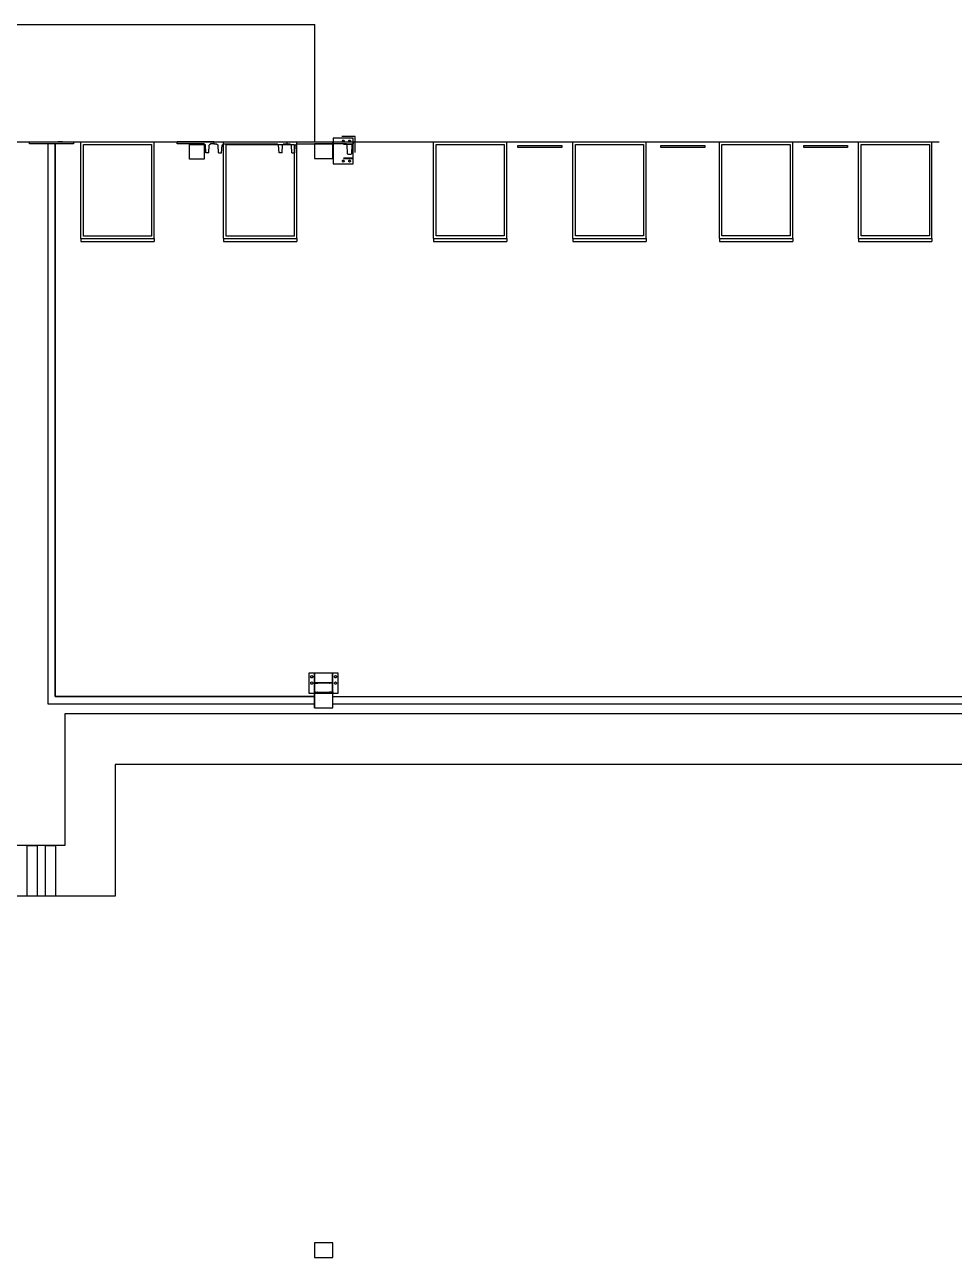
# Model space of a CAD drawing. Header units: metres. Extents: x 2 to 323, y -2 to 254.
# Drawn here: x 177.14 to 202.51, y 97.36 to 131.01 of the extents above; entities that cross this region are included whole.
import ezdxf

# ---------------------------------------------------------------- set-up
doc = ezdxf.new("R2010")
doc.units = ezdxf.units.M
doc.layers.add('REFERENCIA', color=7, linetype='Continuous')

msp = doc.modelspace()

# ---------------------------------------------------------------- linework, layer by layer
at = {"layer": 'REFERENCIA'}
for p, q in [((116.066, 131.011), (185.056, 131.011)), ((185.056, 127.811), (185.056, 131.011)), ((185.056, 127.811), (185.056, 131.011)), ((137.176, 127.811), (181.296, 127.811)), ((167.395, 127.814), (202.096, 127.811)), ((177.272, 127.811), (178.472, 127.811)), ((177.272, 127.755), (177.272, 127.811)), ((177.272, 127.811), (178.472, 127.811)), ((177.272, 127.755), (177.272, 127.811)), ((178.472, 127.755), (177.272, 127.755)), ((178.472, 127.755), (177.272, 127.755)), ((177.575, 127.811), (177.696, 127.811)), ((177.575, 127.811), (177.696, 127.811)), ((177.972, 127.755), (177.772, 127.755)), ((178.168, 127.811), (178.048, 127.811)), ((178.168, 127.811), (178.048, 127.811)), ((178.472, 127.811), (178.472, 127.755)), ((178.472, 127.811), (178.472, 127.755)), ((178.672, 125.171), (178.672, 127.811)), ((178.672, 125.171), (178.672, 127.811)), ((180.672, 125.171), (180.672, 127.811)), ((180.672, 125.171), (180.672, 127.811)), ((182.296, 127.811), (181.296, 127.811)), ((181.296, 127.761), (181.296, 127.811)), ((182.296, 127.811), (181.296, 127.811)), ((181.296, 127.761), (181.296, 127.811)), ((182.026, 127.761), (181.296, 127.761)), ((182.026, 127.761), (181.296, 127.761)), ((181.639, 127.74), (182.039, 127.74)), ((181.639, 127.34), (181.639, 127.74)), ((181.639, 127.74), (182.039, 127.74)), ((181.639, 127.34), (181.639, 127.74)), ((182.068, 127.721), (182.026, 127.761)), ((182.068, 127.721), (182.026, 127.761)), ((182.039, 127.74), (182.039, 127.34)), ((182.039, 127.74), (182.039, 127.34)), ((182.081, 127.511), (182.068, 127.721)), ((182.081, 127.511), (182.068, 127.721)), ((182.161, 127.511), (182.173, 127.721)), ((182.161, 127.511), (182.173, 127.721)), ((182.216, 127.761), (182.173, 127.721)), ((182.216, 127.761), (182.173, 127.721)), ((182.296, 127.761), (182.216, 127.761)), ((182.296, 127.761), (182.216, 127.761)), ((182.296, 127.811), (184.296, 127.811)), ((182.296, 127.811), (182.296, 127.761)), ((182.296, 127.811), (182.296, 127.761)), ((182.296, 127.811), (184.296, 127.811)), ((182.296, 127.811), (182.296, 127.761)), ((182.296, 127.811), (182.296, 127.761)), ((182.296, 127.761), (182.376, 127.761)), ((182.296, 127.761), (182.376, 127.761)), ((182.376, 127.761), (182.418, 127.721)), ((182.376, 127.761), (182.418, 127.721)), ((182.431, 127.511), (182.418, 127.721)), ((182.431, 127.511), (182.418, 127.721)), ((182.511, 127.511), (182.523, 127.721)), ((182.511, 127.511), (182.523, 127.721)), ((182.523, 127.721), (182.566, 127.761)), ((182.523, 127.721), (182.566, 127.761)), ((182.565, 125.171), (182.565, 127.811)), ((182.565, 125.171), (182.565, 127.811)), ((182.566, 127.761), (184.026, 127.761)), ((182.566, 127.761), (184.026, 127.761)), ((184.068, 127.721), (184.026, 127.761)), ((184.068, 127.721), (184.026, 127.761)), ((184.081, 127.511), (184.068, 127.721)), ((184.081, 127.511), (184.068, 127.721)), ((184.161, 127.511), (184.173, 127.721)), ((184.161, 127.511), (184.173, 127.721)), ((184.216, 127.761), (184.173, 127.721)), ((184.216, 127.761), (184.173, 127.721)), ((184.216, 127.761), (184.296, 127.761)), ((184.216, 127.761), (184.296, 127.761)), ((184.296, 127.811), (184.296, 127.761)), ((184.296, 127.811), (185.596, 127.811)), ((184.296, 127.811), (184.296, 127.761)), ((184.296, 127.811), (184.296, 127.761)), ((184.296, 127.811), (185.596, 127.811)), ((184.296, 127.811), (184.296, 127.761)), ((184.296, 127.761), (184.376, 127.761)), ((184.296, 127.761), (184.376, 127.761)), ((184.376, 127.761), (184.418, 127.721)), ((184.376, 127.761), (184.418, 127.721)), ((184.431, 127.511), (184.418, 127.721)), ((184.431, 127.511), (184.418, 127.721)), ((184.511, 127.511), (184.523, 127.721)), ((184.511, 127.511), (184.523, 127.721)), ((184.523, 127.721), (184.566, 127.761)), ((184.523, 127.721), (184.566, 127.761)), ((184.565, 125.171), (184.565, 127.811)), ((184.565, 125.171), (184.565, 127.811)), ((184.566, 127.761), (185.546, 127.761)), ((184.566, 127.761), (185.546, 127.761)), ((185.546, 127.761), (185.546, 127.811)), ((185.546, 127.811), (185.596, 127.811)), ((185.546, 127.761), (185.546, 127.811)), ((185.546, 127.811), (185.596, 127.811)), ((185.546, 127.761), (185.546, 127.811)), ((185.546, 127.811), (185.596, 127.811)), ((185.546, 127.761), (185.546, 127.811)), ((185.546, 127.811), (185.596, 127.811)), ((185.836, 127.761), (186.086, 127.761)), ((185.836, 127.761), (186.086, 127.761)), ((185.836, 127.761), (186.086, 127.761)), ((185.836, 127.761), (186.086, 127.761)), ((185.836, 127.749), (186.086, 127.749)), ((185.836, 127.749), (186.086, 127.749)), ((185.836, 127.749), (186.086, 127.749)), ((185.836, 127.749), (186.086, 127.749)), ((186.086, 127.749), (186.086, 127.761)), ((186.086, 127.749), (186.086, 127.761)), ((186.086, 127.749), (186.086, 127.761)), ((186.086, 127.749), (186.086, 127.761)), ((188.296, 125.172), (188.296, 127.812)), ((188.296, 125.172), (188.296, 127.812)), ((190.296, 125.172), (190.296, 127.812)), ((190.296, 125.172), (190.296, 127.812)), ((190.596, 127.711), (191.796, 127.711)), ((190.596, 127.655), (190.596, 127.711)), ((190.596, 127.711), (191.796, 127.711)), ((190.596, 127.655), (190.596, 127.711)), ((191.796, 127.655), (190.596, 127.655)), ((191.796, 127.655), (190.596, 127.655)), ((191.796, 127.711), (191.796, 127.655)), ((191.796, 127.711), (191.796, 127.655)), ((192.096, 125.172), (192.096, 127.812)), ((192.096, 125.172), (192.096, 127.812)), ((194.096, 125.172), (194.096, 127.812)), ((194.096, 125.172), (194.096, 127.812)), ((194.496, 127.711), (195.696, 127.711)), ((194.496, 127.655), (194.496, 127.711)), ((194.496, 127.711), (195.696, 127.711)), ((194.496, 127.655), (194.496, 127.711)), ((195.696, 127.655), (194.496, 127.655)), ((195.696, 127.655), (194.496, 127.655)), ((195.696, 127.711), (195.696, 127.655)), ((195.696, 127.711), (195.696, 127.655)), ((196.096, 125.172), (196.096, 127.812)), ((196.096, 125.172), (196.096, 127.812)), ((198.096, 125.172), (198.096, 127.812)), ((198.096, 125.172), (198.096, 127.812)), ((198.396, 127.711), (199.596, 127.711)), ((198.396, 127.655), (198.396, 127.711)), ((198.396, 127.711), (199.596, 127.711)), ((198.396, 127.655), (198.396, 127.711)), ((199.596, 127.655), (198.396, 127.655)), ((199.596, 127.655), (198.396, 127.655)), ((199.596, 127.711), (199.596, 127.655)), ((199.596, 127.711), (199.596, 127.655)), ((199.896, 125.172), (199.896, 127.812)), ((199.896, 125.172), (199.896, 127.812)), ((201.896, 125.172), (201.896, 127.812)), ((201.896, 125.172), (201.896, 127.812)), ((182.039, 127.34), (181.639, 127.34)), ((182.039, 127.34), (181.639, 127.34)), ((182.161, 127.511), (182.081, 127.511)), ((182.161, 127.511), (182.081, 127.511)), ((182.431, 127.511), (182.511, 127.511)), ((182.431, 127.511), (182.511, 127.511)), ((184.161, 127.511), (184.081, 127.511)), ((184.161, 127.511), (184.081, 127.511)), ((184.431, 127.511), (184.511, 127.511)), ((184.431, 127.511), (184.511, 127.511)), ((185.836, 127.373), (186.086, 127.373)), ((185.836, 127.373), (186.086, 127.373)), ((185.836, 127.373), (186.086, 127.373)), ((185.836, 127.373), (186.086, 127.373)), ((185.836, 127.361), (186.086, 127.361)), ((185.836, 127.361), (186.086, 127.361)), ((185.836, 127.361), (186.086, 127.361)), ((185.836, 127.361), (186.086, 127.361)), ((186.086, 127.361), (186.086, 127.373)), ((186.086, 127.361), (186.086, 127.373)), ((186.086, 127.361), (186.086, 127.373)), ((186.086, 127.361), (186.086, 127.373)), ((178.672, 125.171), (180.672, 125.171)), ((178.672, 125.171), (178.672, 125.091)), ((178.672, 125.171), (180.672, 125.171)), ((178.672, 125.171), (178.672, 125.091)), ((178.672, 125.091), (180.672, 125.091)), ((178.672, 125.091), (180.672, 125.091)), ((180.672, 125.171), (180.672, 125.091)), ((180.672, 125.171), (180.672, 125.091)), ((182.565, 125.171), (184.565, 125.171)), ((182.565, 125.171), (182.565, 125.091)), ((182.565, 125.171), (184.565, 125.171)), ((182.565, 125.171), (182.565, 125.091)), ((182.565, 125.091), (184.565, 125.091)), ((182.565, 125.091), (184.565, 125.091)), ((184.565, 125.171), (184.565, 125.091)), ((184.565, 125.171), (184.565, 125.091)), ((188.296, 125.172), (190.296, 125.172)), ((188.296, 125.172), (188.296, 125.092)), ((188.296, 125.172), (190.296, 125.172)), ((188.296, 125.172), (188.296, 125.092)), ((188.296, 125.092), (190.296, 125.092)), ((188.296, 125.092), (190.296, 125.092)), ((190.296, 125.172), (190.296, 125.092)), ((190.296, 125.172), (190.296, 125.092)), ((192.096, 125.172), (194.096, 125.172)), ((192.096, 125.172), (192.096, 125.092)), ((192.096, 125.172), (194.096, 125.172)), ((192.096, 125.172), (192.096, 125.092)), ((192.096, 125.092), (194.096, 125.092)), ((192.096, 125.092), (194.096, 125.092)), ((194.096, 125.172), (194.096, 125.092)), ((194.096, 125.172), (194.096, 125.092)), ((196.096, 125.172), (198.096, 125.172)), ((196.096, 125.172), (196.096, 125.092)), ((196.096, 125.172), (198.096, 125.172)), ((196.096, 125.172), (196.096, 125.092)), ((196.096, 125.092), (198.096, 125.092)), ((196.096, 125.092), (198.096, 125.092)), ((198.096, 125.172), (198.096, 125.092)), ((198.096, 125.172), (198.096, 125.092)), ((199.896, 125.172), (201.896, 125.172)), ((199.896, 125.172), (199.896, 125.092)), ((199.896, 125.172), (201.896, 125.172)), ((199.896, 125.172), (199.896, 125.092)), ((199.896, 125.092), (201.896, 125.092)), ((199.896, 125.092), (201.896, 125.092)), ((201.896, 125.172), (201.896, 125.092)), ((201.896, 125.172), (201.896, 125.092)), ((185.058, 113.292), (185.046, 113.292)), ((185.046, 113.042), (185.046, 113.292)), ((185.058, 113.292), (185.046, 113.292)), ((185.046, 113.042), (185.046, 113.292)), ((185.058, 113.292), (185.046, 113.292)), ((185.046, 113.042), (185.046, 113.292)), ((185.058, 113.292), (185.046, 113.292)), ((185.046, 113.042), (185.046, 113.292)), ((185.058, 113.042), (185.058, 113.292)), ((185.058, 113.042), (185.058, 113.292)), ((185.058, 113.042), (185.058, 113.292)), ((185.058, 113.042), (185.058, 113.292)), ((185.546, 113.292), (185.534, 113.292)), ((185.534, 113.042), (185.534, 113.292)), ((185.546, 113.292), (185.534, 113.292)), ((185.534, 113.042), (185.534, 113.292)), ((185.546, 113.292), (185.534, 113.292)), ((185.534, 113.042), (185.534, 113.292)), ((185.546, 113.292), (185.534, 113.292)), ((185.534, 113.042), (185.534, 113.292)), ((185.546, 113.042), (185.546, 113.292)), ((185.546, 113.042), (185.546, 113.292)), ((185.546, 113.042), (185.546, 113.292)), ((185.546, 113.042), (185.546, 113.292)), ((185.046, 113.042), (185.136, 113.042)), ((185.046, 112.782), (185.046, 113.042)), ((185.046, 113.042), (185.136, 113.042)), ((185.046, 112.782), (185.046, 113.042)), ((185.046, 113.042), (185.136, 113.042)), ((185.046, 112.782), (185.046, 113.042)), ((185.046, 113.042), (185.136, 113.042)), ((185.046, 112.782), (185.046, 113.042)), ((185.046, 112.782), (185.136, 112.782)), ((185.046, 112.782), (185.136, 112.782)), ((185.046, 112.782), (185.136, 112.782)), ((185.046, 112.782), (185.136, 112.782)), ((185.046, 112.762), (185.046, 112.362)), ((185.546, 112.762), (185.046, 112.762)), ((185.046, 112.762), (185.046, 112.362)), ((185.546, 112.762), (185.046, 112.762)), ((185.046, 112.761), (185.046, 112.361)), ((185.546, 112.761), (185.046, 112.761)), ((185.046, 112.361), (185.046, 112.761)), ((185.546, 112.761), (185.046, 112.761)), ((185.056, 112.807), (185.056, 113.017)), ((185.056, 112.807), (185.056, 113.017)), ((185.056, 112.807), (185.056, 113.017)), ((185.056, 112.807), (185.056, 113.017)), ((185.068, 113.03), (185.13, 113.034)), ((185.068, 113.03), (185.13, 113.034)), ((185.068, 113.03), (185.13, 113.034)), ((185.068, 113.03), (185.13, 113.034)), ((185.068, 112.794), (185.13, 112.789)), ((185.068, 112.794), (185.13, 112.789)), ((185.068, 112.794), (185.13, 112.789)), ((185.068, 112.794), (185.13, 112.789)), ((185.068, 112.783), (185.159, 112.783)), ((185.068, 112.783), (185.159, 112.783)), ((185.136, 113.041), (185.136, 113.042)), ((185.136, 113.041), (185.136, 113.042)), ((185.136, 113.041), (185.136, 113.042)), ((185.136, 113.041), (185.136, 113.042)), ((185.136, 112.783), (185.136, 112.782)), ((185.136, 112.783), (185.136, 112.782)), ((185.136, 112.783), (185.136, 112.782)), ((185.136, 112.783), (185.136, 112.782)), ((185.159, 112.784), (185.159, 112.783)), ((185.159, 112.784), (185.159, 112.783)), ((185.455, 113.041), (185.455, 113.042)), ((185.546, 113.042), (185.455, 113.042)), ((185.455, 113.041), (185.455, 113.042)), ((185.546, 113.042), (185.455, 113.042)), ((185.455, 113.041), (185.455, 113.042)), ((185.546, 113.042), (185.455, 113.042)), ((185.455, 113.041), (185.455, 113.042)), ((185.546, 113.042), (185.455, 113.042)), ((185.455, 112.783), (185.455, 112.782)), ((185.455, 112.783), (185.455, 112.782)), ((185.455, 112.783), (185.455, 112.782)), ((185.455, 112.783), (185.455, 112.782)), ((185.546, 112.782), (185.455, 112.782)), ((185.546, 112.782), (185.455, 112.782)), ((185.546, 112.782), (185.455, 112.782)), ((185.546, 112.782), (185.455, 112.782)), ((185.524, 113.03), (185.461, 113.034)), ((185.524, 113.03), (185.461, 113.034)), ((185.524, 113.03), (185.461, 113.034)), ((185.524, 113.03), (185.461, 113.034)), ((185.524, 112.794), (185.461, 112.789)), ((185.524, 112.794), (185.461, 112.789)), ((185.524, 112.794), (185.461, 112.789)), ((185.524, 112.794), (185.461, 112.789)), ((185.478, 112.784), (185.478, 112.783)), ((185.478, 112.784), (185.478, 112.783)), ((185.568, 112.783), (185.478, 112.783)), ((185.568, 112.783), (185.478, 112.783)), ((185.536, 112.807), (185.536, 113.017)), ((185.536, 112.807), (185.536, 113.017)), ((185.536, 112.807), (185.536, 113.017)), ((185.536, 112.807), (185.536, 113.017)), ((185.546, 112.782), (185.546, 113.042)), ((185.546, 112.782), (185.546, 113.042)), ((185.546, 112.782), (185.546, 113.042)), ((185.546, 112.782), (185.546, 113.042)), ((185.546, 112.362), (185.546, 112.762)), ((185.546, 112.362), (185.546, 112.762)), ((185.187, 112.565), (185.187, 112.565)), ((185.546, 112.67), (203.071, 112.67)), ((185.546, 112.47), (203.071, 112.47)), ((218.39, 112.198), (178.233, 112.198)), ((178.233, 112.198), (178.233, 108.606)), ((185.194, 112.362), (185.398, 112.362)), ((179.609, 110.813), (179.609, 107.221)), ((217.373, 110.813), (179.609, 110.813)), ((178.233, 108.606), (163.457, 108.606)), ((179.609, 107.221), (156.024, 107.221))]:
    msp.add_line(p, q, dxfattribs=at)
for points in [[(186.106, 127.211), (186.106, 127.911), (185.556, 127.911), (185.556, 127.211), (186.106, 127.211)], [(186.106, 127.211), (186.106, 127.911), (185.556, 127.911), (185.556, 127.211), (186.106, 127.211)], [(186.106, 127.211), (186.106, 127.911), (185.556, 127.911), (185.556, 127.211), (186.106, 127.211)], [(186.106, 127.211), (186.106, 127.911), (185.556, 127.911), (185.556, 127.211), (186.106, 127.211)], [(178.742, 127.741), (180.602, 127.741), (180.602, 125.241), (178.742, 125.241), (178.742, 127.741)], [(178.742, 127.741), (180.602, 127.741), (180.602, 125.241), (178.742, 125.241), (178.742, 127.741)], [(182.635, 127.741), (184.495, 127.741), (184.495, 125.241), (182.635, 125.241), (182.635, 127.741)], [(182.635, 127.741), (184.495, 127.741), (184.495, 125.241), (182.635, 125.241), (182.635, 127.741)], [(185.046, 127.361), (185.546, 127.361), (185.546, 127.761), (185.046, 127.761), (185.046, 127.361)], [(185.046, 127.761), (185.046, 127.361), (185.546, 127.361), (185.546, 127.761), (185.046, 127.761)], [(185.046, 127.361), (185.546, 127.361), (185.546, 127.761), (185.046, 127.761), (185.046, 127.361)], [(185.046, 127.761), (185.046, 127.361), (185.546, 127.361), (185.546, 127.761), (185.046, 127.761)], [(185.046, 127.361), (185.546, 127.361), (185.546, 127.761), (185.046, 127.761), (185.046, 127.361)], [(185.046, 127.761), (185.046, 127.361), (185.546, 127.361), (185.546, 127.761), (185.046, 127.761)], [(185.046, 127.361), (185.546, 127.361), (185.546, 127.761), (185.046, 127.761), (185.046, 127.361)], [(185.046, 127.761), (185.046, 127.361), (185.546, 127.361), (185.546, 127.761), (185.046, 127.761)], [(185.946, 127.488), (185.936, 127.737), (185.916, 127.762), (185.551, 127.762), (185.551, 127.813), (186.101, 127.813), (186.101, 127.813), (186.101, 127.762), (186.086, 127.762), (186.066, 127.737), (186.056, 127.488), (186.036, 127.468), (185.966, 127.468), (185.946, 127.488)], [(185.946, 127.488), (185.936, 127.737), (185.916, 127.762), (185.551, 127.762), (185.551, 127.813), (186.101, 127.813), (186.101, 127.813), (186.101, 127.762), (186.086, 127.762), (186.066, 127.737), (186.056, 127.488), (186.036, 127.468), (185.966, 127.468), (185.946, 127.488)], [(185.856, 127.836), (185.854, 127.826), (185.848, 127.818), (185.84, 127.813), (185.831, 127.811), (185.821, 127.813), (185.813, 127.818), (185.808, 127.826), (185.806, 127.836), (185.808, 127.845), (185.813, 127.853), (185.821, 127.859), (185.831, 127.861), (185.84, 127.859), (185.848, 127.853), (185.854, 127.845), (185.856, 127.836)], [(185.856, 127.836), (185.854, 127.826), (185.848, 127.818), (185.84, 127.813), (185.831, 127.811), (185.821, 127.813), (185.813, 127.818), (185.808, 127.826), (185.806, 127.836), (185.808, 127.845), (185.813, 127.853), (185.821, 127.859), (185.831, 127.861), (185.84, 127.859), (185.848, 127.853), (185.854, 127.845), (185.856, 127.836)], [(185.856, 127.836), (185.854, 127.826), (185.848, 127.818), (185.84, 127.813), (185.831, 127.811), (185.821, 127.813), (185.813, 127.818), (185.808, 127.826), (185.806, 127.836), (185.808, 127.845), (185.813, 127.853), (185.821, 127.859), (185.831, 127.861), (185.84, 127.859), (185.848, 127.853), (185.854, 127.845), (185.856, 127.836)], [(185.856, 127.836), (185.854, 127.826), (185.848, 127.818), (185.84, 127.813), (185.831, 127.811), (185.821, 127.813), (185.813, 127.818), (185.808, 127.826), (185.806, 127.836), (185.808, 127.845), (185.813, 127.853), (185.821, 127.859), (185.831, 127.861), (185.84, 127.859), (185.848, 127.853), (185.854, 127.845), (185.856, 127.836)], [(186.031, 127.836), (186.029, 127.826), (186.023, 127.818), (186.015, 127.813), (186.006, 127.811), (185.996, 127.813), (185.988, 127.818), (185.983, 127.826), (185.981, 127.836), (185.983, 127.845), (185.988, 127.853), (185.996, 127.859), (186.006, 127.861), (186.015, 127.859), (186.023, 127.853), (186.029, 127.845), (186.031, 127.836)], [(186.031, 127.836), (186.029, 127.826), (186.023, 127.818), (186.015, 127.813), (186.006, 127.811), (185.996, 127.813), (185.988, 127.818), (185.983, 127.826), (185.981, 127.836), (185.983, 127.845), (185.988, 127.853), (185.996, 127.859), (186.006, 127.861), (186.015, 127.859), (186.023, 127.853), (186.029, 127.845), (186.031, 127.836)], [(186.031, 127.836), (186.029, 127.826), (186.023, 127.818), (186.015, 127.813), (186.006, 127.811), (185.996, 127.813), (185.988, 127.818), (185.983, 127.826), (185.981, 127.836), (185.983, 127.845), (185.988, 127.853), (185.996, 127.859), (186.006, 127.861), (186.015, 127.859), (186.023, 127.853), (186.029, 127.845), (186.031, 127.836)], [(186.031, 127.836), (186.029, 127.826), (186.023, 127.818), (186.015, 127.813), (186.006, 127.811), (185.996, 127.813), (185.988, 127.818), (185.983, 127.826), (185.981, 127.836), (185.983, 127.845), (185.988, 127.853), (185.996, 127.859), (186.006, 127.861), (186.015, 127.859), (186.023, 127.853), (186.029, 127.845), (186.031, 127.836)], [(188.366, 127.742), (190.226, 127.742), (190.226, 125.242), (188.366, 125.242), (188.366, 127.742)], [(188.366, 127.742), (190.226, 127.742), (190.226, 125.242), (188.366, 125.242), (188.366, 127.742)], [(192.166, 127.742), (194.026, 127.742), (194.026, 125.242), (192.166, 125.242), (192.166, 127.742)], [(192.166, 127.742), (194.026, 127.742), (194.026, 125.242), (192.166, 125.242), (192.166, 127.742)], [(196.166, 127.742), (198.026, 127.742), (198.026, 125.242), (196.166, 125.242), (196.166, 127.742)], [(196.166, 127.742), (198.026, 127.742), (198.026, 125.242), (196.166, 125.242), (196.166, 127.742)], [(199.966, 127.742), (201.826, 127.742), (201.826, 125.242), (199.966, 125.242), (199.966, 127.742)], [(199.966, 127.742), (201.826, 127.742), (201.826, 125.242), (199.966, 125.242), (199.966, 127.742)], [(185.856, 127.286), (185.854, 127.276), (185.848, 127.268), (185.84, 127.263), (185.831, 127.261), (185.821, 127.263), (185.813, 127.268), (185.808, 127.276), (185.806, 127.286), (185.808, 127.295), (185.813, 127.303), (185.821, 127.309), (185.831, 127.311), (185.84, 127.309), (185.848, 127.303), (185.854, 127.295), (185.856, 127.286)], [(185.856, 127.286), (185.854, 127.276), (185.848, 127.268), (185.84, 127.263), (185.831, 127.261), (185.821, 127.263), (185.813, 127.268), (185.808, 127.276), (185.806, 127.286), (185.808, 127.295), (185.813, 127.303), (185.821, 127.309), (185.831, 127.311), (185.84, 127.309), (185.848, 127.303), (185.854, 127.295), (185.856, 127.286)], [(185.856, 127.286), (185.854, 127.276), (185.848, 127.268), (185.84, 127.263), (185.831, 127.261), (185.821, 127.263), (185.813, 127.268), (185.808, 127.276), (185.806, 127.286), (185.808, 127.295), (185.813, 127.303), (185.821, 127.309), (185.831, 127.311), (185.84, 127.309), (185.848, 127.303), (185.854, 127.295), (185.856, 127.286)], [(185.856, 127.286), (185.854, 127.276), (185.848, 127.268), (185.84, 127.263), (185.831, 127.261), (185.821, 127.263), (185.813, 127.268), (185.808, 127.276), (185.806, 127.286), (185.808, 127.295), (185.813, 127.303), (185.821, 127.309), (185.831, 127.311), (185.84, 127.309), (185.848, 127.303), (185.854, 127.295), (185.856, 127.286)], [(186.031, 127.286), (186.029, 127.276), (186.023, 127.268), (186.015, 127.263), (186.006, 127.261), (185.996, 127.263), (185.988, 127.268), (185.983, 127.276), (185.981, 127.286), (185.983, 127.295), (185.988, 127.303), (185.996, 127.309), (186.006, 127.311), (186.015, 127.309), (186.023, 127.303), (186.029, 127.295), (186.031, 127.286)], [(186.031, 127.286), (186.029, 127.276), (186.023, 127.268), (186.015, 127.263), (186.006, 127.261), (185.996, 127.263), (185.988, 127.268), (185.983, 127.276), (185.981, 127.286), (185.983, 127.295), (185.988, 127.303), (185.996, 127.309), (186.006, 127.311), (186.015, 127.309), (186.023, 127.303), (186.029, 127.295), (186.031, 127.286)], [(186.031, 127.286), (186.029, 127.276), (186.023, 127.268), (186.015, 127.263), (186.006, 127.261), (185.996, 127.263), (185.988, 127.268), (185.983, 127.276), (185.981, 127.286), (185.983, 127.295), (185.988, 127.303), (185.996, 127.309), (186.006, 127.311), (186.015, 127.309), (186.023, 127.303), (186.029, 127.295), (186.031, 127.286)], [(186.031, 127.286), (186.029, 127.276), (186.023, 127.268), (186.015, 127.263), (186.006, 127.261), (185.996, 127.263), (185.988, 127.268), (185.983, 127.276), (185.981, 127.286), (185.983, 127.295), (185.988, 127.303), (185.996, 127.309), (186.006, 127.311), (186.015, 127.309), (186.023, 127.303), (186.029, 127.295), (186.031, 127.286)], [(185.696, 113.312), (184.896, 113.312), (184.896, 112.762), (185.696, 112.762), (185.696, 113.312)], [(185.696, 113.312), (184.896, 113.312), (184.896, 112.762), (185.696, 112.762), (185.696, 113.312)], [(185.696, 113.312), (184.896, 113.312), (184.896, 112.762), (185.696, 112.762), (185.696, 113.312)], [(185.696, 113.312), (184.896, 113.312), (184.896, 112.762), (185.696, 112.762), (185.696, 113.312)], [(185.001, 113.212), (184.998, 113.2), (184.992, 113.191), (184.982, 113.184), (184.971, 113.182), (184.959, 113.184), (184.949, 113.191), (184.943, 113.2), (184.941, 113.212), (184.943, 113.223), (184.949, 113.233), (184.959, 113.239), (184.971, 113.242), (184.982, 113.239), (184.992, 113.233), (184.998, 113.223), (185.001, 113.212)], [(185.001, 113.212), (184.998, 113.2), (184.992, 113.191), (184.982, 113.184), (184.971, 113.182), (184.959, 113.184), (184.949, 113.191), (184.943, 113.2), (184.941, 113.212), (184.943, 113.223), (184.949, 113.233), (184.959, 113.239), (184.971, 113.242), (184.982, 113.239), (184.992, 113.233), (184.998, 113.223), (185.001, 113.212)], [(185.001, 113.212), (184.998, 113.2), (184.992, 113.191), (184.982, 113.184), (184.971, 113.182), (184.959, 113.184), (184.949, 113.191), (184.943, 113.2), (184.941, 113.212), (184.943, 113.223), (184.949, 113.233), (184.959, 113.239), (184.971, 113.242), (184.982, 113.239), (184.992, 113.233), (184.998, 113.223), (185.001, 113.212)], [(185.001, 113.212), (184.998, 113.2), (184.992, 113.191), (184.982, 113.184), (184.971, 113.182), (184.959, 113.184), (184.949, 113.191), (184.943, 113.2), (184.941, 113.212), (184.943, 113.223), (184.949, 113.233), (184.959, 113.239), (184.971, 113.242), (184.982, 113.239), (184.992, 113.233), (184.998, 113.223), (185.001, 113.212)], [(185.001, 113.037), (184.998, 113.025), (184.992, 113.016), (184.982, 113.009), (184.971, 113.007), (184.959, 113.009), (184.949, 113.016), (184.943, 113.025), (184.941, 113.037), (184.943, 113.048), (184.949, 113.058), (184.959, 113.064), (184.971, 113.067), (184.982, 113.064), (184.992, 113.058), (184.998, 113.048), (185.001, 113.037)], [(185.001, 113.037), (184.998, 113.025), (184.992, 113.016), (184.982, 113.009), (184.971, 113.007), (184.959, 113.009), (184.949, 113.016), (184.943, 113.025), (184.941, 113.037), (184.943, 113.048), (184.949, 113.058), (184.959, 113.064), (184.971, 113.067), (184.982, 113.064), (184.992, 113.058), (184.998, 113.048), (185.001, 113.037)], [(185.001, 113.037), (184.998, 113.025), (184.992, 113.016), (184.982, 113.009), (184.971, 113.007), (184.959, 113.009), (184.949, 113.016), (184.943, 113.025), (184.941, 113.037), (184.943, 113.048), (184.949, 113.058), (184.959, 113.064), (184.971, 113.067), (184.982, 113.064), (184.992, 113.058), (184.998, 113.048), (185.001, 113.037)], [(185.001, 113.037), (184.998, 113.025), (184.992, 113.016), (184.982, 113.009), (184.971, 113.007), (184.959, 113.009), (184.949, 113.016), (184.943, 113.025), (184.941, 113.037), (184.943, 113.048), (184.949, 113.058), (184.959, 113.064), (184.971, 113.067), (184.982, 113.064), (184.992, 113.058), (184.998, 113.048), (185.001, 113.037)], [(185.651, 113.212), (185.648, 113.2), (185.642, 113.191), (185.632, 113.184), (185.621, 113.182), (185.609, 113.184), (185.599, 113.191), (185.593, 113.2), (185.591, 113.212), (185.593, 113.223), (185.599, 113.233), (185.609, 113.239), (185.621, 113.242), (185.632, 113.239), (185.642, 113.233), (185.648, 113.223), (185.651, 113.212)], [(185.651, 113.212), (185.648, 113.2), (185.642, 113.191), (185.632, 113.184), (185.621, 113.182), (185.609, 113.184), (185.599, 113.191), (185.593, 113.2), (185.591, 113.212), (185.593, 113.223), (185.599, 113.233), (185.609, 113.239), (185.621, 113.242), (185.632, 113.239), (185.642, 113.233), (185.648, 113.223), (185.651, 113.212)], [(185.651, 113.212), (185.648, 113.2), (185.642, 113.191), (185.632, 113.184), (185.621, 113.182), (185.609, 113.184), (185.599, 113.191), (185.593, 113.2), (185.591, 113.212), (185.593, 113.223), (185.599, 113.233), (185.609, 113.239), (185.621, 113.242), (185.632, 113.239), (185.642, 113.233), (185.648, 113.223), (185.651, 113.212)], [(185.651, 113.212), (185.648, 113.2), (185.642, 113.191), (185.632, 113.184), (185.621, 113.182), (185.609, 113.184), (185.599, 113.191), (185.593, 113.2), (185.591, 113.212), (185.593, 113.223), (185.599, 113.233), (185.609, 113.239), (185.621, 113.242), (185.632, 113.239), (185.642, 113.233), (185.648, 113.223), (185.651, 113.212)], [(185.651, 113.037), (185.648, 113.025), (185.642, 113.016), (185.632, 113.009), (185.621, 113.007), (185.609, 113.009), (185.599, 113.016), (185.593, 113.025), (185.591, 113.037), (185.593, 113.048), (185.599, 113.058), (185.609, 113.064), (185.621, 113.067), (185.632, 113.064), (185.642, 113.058), (185.648, 113.048), (185.651, 113.037)], [(185.651, 113.037), (185.648, 113.025), (185.642, 113.016), (185.632, 113.009), (185.621, 113.007), (185.609, 113.009), (185.599, 113.016), (185.593, 113.025), (185.591, 113.037), (185.593, 113.048), (185.599, 113.058), (185.609, 113.064), (185.621, 113.067), (185.632, 113.064), (185.642, 113.058), (185.648, 113.048), (185.651, 113.037)], [(185.651, 113.037), (185.648, 113.025), (185.642, 113.016), (185.632, 113.009), (185.621, 113.007), (185.609, 113.009), (185.599, 113.016), (185.593, 113.025), (185.591, 113.037), (185.593, 113.048), (185.599, 113.058), (185.609, 113.064), (185.621, 113.067), (185.632, 113.064), (185.642, 113.058), (185.648, 113.048), (185.651, 113.037)], [(185.651, 113.037), (185.648, 113.025), (185.642, 113.016), (185.632, 113.009), (185.621, 113.007), (185.609, 113.009), (185.599, 113.016), (185.593, 113.025), (185.591, 113.037), (185.593, 113.048), (185.599, 113.058), (185.609, 113.064), (185.621, 113.067), (185.632, 113.064), (185.642, 113.058), (185.648, 113.048), (185.651, 113.037)], [(185.046, 112.762), (185.046, 112.362), (185.546, 112.362), (185.546, 112.762), (185.046, 112.762)], [(185.046, 112.762), (185.046, 112.362), (185.546, 112.362), (185.546, 112.762), (185.046, 112.762)], [(185.531, 113.048), (185.061, 113.048), (185.061, 113.042), (185.531, 113.042), (185.531, 113.048)], [(185.531, 113.048), (185.061, 113.048), (185.061, 113.042), (185.531, 113.042), (185.531, 113.048)], [(185.531, 113.048), (185.061, 113.048), (185.061, 113.042), (185.531, 113.042), (185.531, 113.048)], [(185.531, 113.048), (185.061, 113.048), (185.061, 113.042), (185.531, 113.042), (185.531, 113.048)], [(185.531, 112.782), (185.061, 112.782), (185.061, 112.776), (185.531, 112.776), (185.531, 112.782)], [(185.531, 112.782), (185.061, 112.782), (185.061, 112.776), (185.531, 112.776), (185.531, 112.782)], [(185.531, 112.782), (185.061, 112.782), (185.061, 112.776), (185.531, 112.776), (185.531, 112.782)], [(185.531, 112.782), (185.061, 112.782), (185.061, 112.776), (185.531, 112.776), (185.531, 112.782)], [(185.553, 112.783), (185.083, 112.783), (185.083, 112.777), (185.553, 112.777), (185.553, 112.783)], [(185.553, 112.783), (185.083, 112.783), (185.083, 112.777), (185.553, 112.777), (185.553, 112.783)], [(177.203, 107.222), (177.203, 108.606), (177.482, 108.606), (177.482, 107.222), (177.203, 107.222)], [(177.703, 107.222), (177.703, 108.606), (177.982, 108.606), (177.982, 107.222), (177.703, 107.222)], [(185.046, 97.361), (185.546, 97.361), (185.546, 97.761), (185.046, 97.761), (185.046, 97.361)], [(185.046, 97.361), (185.546, 97.361), (185.546, 97.761), (185.046, 97.761), (185.046, 97.361)], [(185.046, 97.361), (185.546, 97.361), (185.546, 97.761), (185.046, 97.761), (185.046, 97.361)], [(185.046, 97.361), (185.546, 97.361), (185.546, 97.761), (185.046, 97.761), (185.046, 97.361)]]:
    msp.add_lwpolyline(points, close=True, dxfattribs=at)
for points in [[(186.156, 127.523), (186.156, 127.961), (185.796, 127.961)], [(186.156, 127.523), (186.156, 127.961), (185.796, 127.961)], [(186.156, 127.523), (186.156, 127.961), (185.796, 127.961)], [(186.156, 127.523), (186.156, 127.961), (185.796, 127.961)], [(177.772, 127.755), (177.772, 112.469), (185.046, 112.469)], [(177.972, 127.755), (177.772, 127.755), (177.772, 112.469), (185.046, 112.469), (185.046, 112.669), (177.972, 112.669), (177.972, 127.755), (177.772, 127.755)], [(177.972, 127.755), (177.972, 112.669), (185.046, 112.669)], [(185.068, 113.03), (185.063, 113.028), (185.059, 113.026), (185.057, 113.022), (185.056, 113.017)], [(185.068, 113.03), (185.063, 113.028), (185.059, 113.026), (185.057, 113.022), (185.056, 113.017)], [(185.068, 113.03), (185.063, 113.028), (185.059, 113.026), (185.057, 113.022), (185.056, 113.017)], [(185.068, 113.03), (185.063, 113.028), (185.059, 113.026), (185.057, 113.022), (185.056, 113.017)], [(185.056, 112.807), (185.057, 112.802), (185.059, 112.798), (185.063, 112.795), (185.068, 112.794)], [(185.056, 112.807), (185.057, 112.802), (185.059, 112.798), (185.063, 112.795), (185.068, 112.794)], [(185.056, 112.807), (185.057, 112.802), (185.059, 112.798), (185.063, 112.795), (185.068, 112.794)], [(185.056, 112.807), (185.057, 112.802), (185.059, 112.798), (185.063, 112.795), (185.068, 112.794)], [(185.13, 113.034), (185.132, 113.035), (185.134, 113.036), (185.136, 113.038), (185.136, 113.041)], [(185.13, 113.034), (185.132, 113.035), (185.134, 113.036), (185.136, 113.038), (185.136, 113.041)], [(185.13, 113.034), (185.132, 113.035), (185.134, 113.036), (185.136, 113.038), (185.136, 113.041)], [(185.13, 113.034), (185.132, 113.035), (185.134, 113.036), (185.136, 113.038), (185.136, 113.041)], [(185.136, 112.783), (185.136, 112.785), (185.134, 112.787), (185.132, 112.789), (185.13, 112.789)], [(185.136, 112.783), (185.136, 112.785), (185.134, 112.787), (185.132, 112.789), (185.13, 112.789)], [(185.136, 112.783), (185.136, 112.785), (185.134, 112.787), (185.132, 112.789), (185.13, 112.789)], [(185.136, 112.783), (185.136, 112.785), (185.134, 112.787), (185.132, 112.789), (185.13, 112.789)], [(185.455, 113.041), (185.456, 113.038), (185.457, 113.036), (185.459, 113.035), (185.461, 113.034)], [(185.455, 113.041), (185.456, 113.038), (185.457, 113.036), (185.459, 113.035), (185.461, 113.034)], [(185.455, 113.041), (185.456, 113.038), (185.457, 113.036), (185.459, 113.035), (185.461, 113.034)], [(185.455, 113.041), (185.456, 113.038), (185.457, 113.036), (185.459, 113.035), (185.461, 113.034)], [(185.461, 112.789), (185.459, 112.789), (185.457, 112.787), (185.456, 112.785), (185.455, 112.783)], [(185.461, 112.789), (185.459, 112.789), (185.457, 112.787), (185.456, 112.785), (185.455, 112.783)], [(185.461, 112.789), (185.459, 112.789), (185.457, 112.787), (185.456, 112.785), (185.455, 112.783)], [(185.461, 112.789), (185.459, 112.789), (185.457, 112.787), (185.456, 112.785), (185.455, 112.783)], [(185.536, 113.017), (185.535, 113.022), (185.532, 113.026), (185.528, 113.028), (185.524, 113.03)], [(185.536, 113.017), (185.535, 113.022), (185.532, 113.026), (185.528, 113.028), (185.524, 113.03)], [(185.536, 113.017), (185.535, 113.022), (185.532, 113.026), (185.528, 113.028), (185.524, 113.03)], [(185.536, 113.017), (185.535, 113.022), (185.532, 113.026), (185.528, 113.028), (185.524, 113.03)], [(185.524, 112.794), (185.528, 112.795), (185.532, 112.798), (185.535, 112.802), (185.536, 112.807)], [(185.524, 112.794), (185.528, 112.795), (185.532, 112.798), (185.535, 112.802), (185.536, 112.807)], [(185.524, 112.794), (185.528, 112.795), (185.532, 112.798), (185.535, 112.802), (185.536, 112.807)], [(185.524, 112.794), (185.528, 112.795), (185.532, 112.798), (185.535, 112.802), (185.536, 112.807)]]:
    msp.add_lwpolyline(points, dxfattribs=at)

doc.saveas('drawing.dxf')
